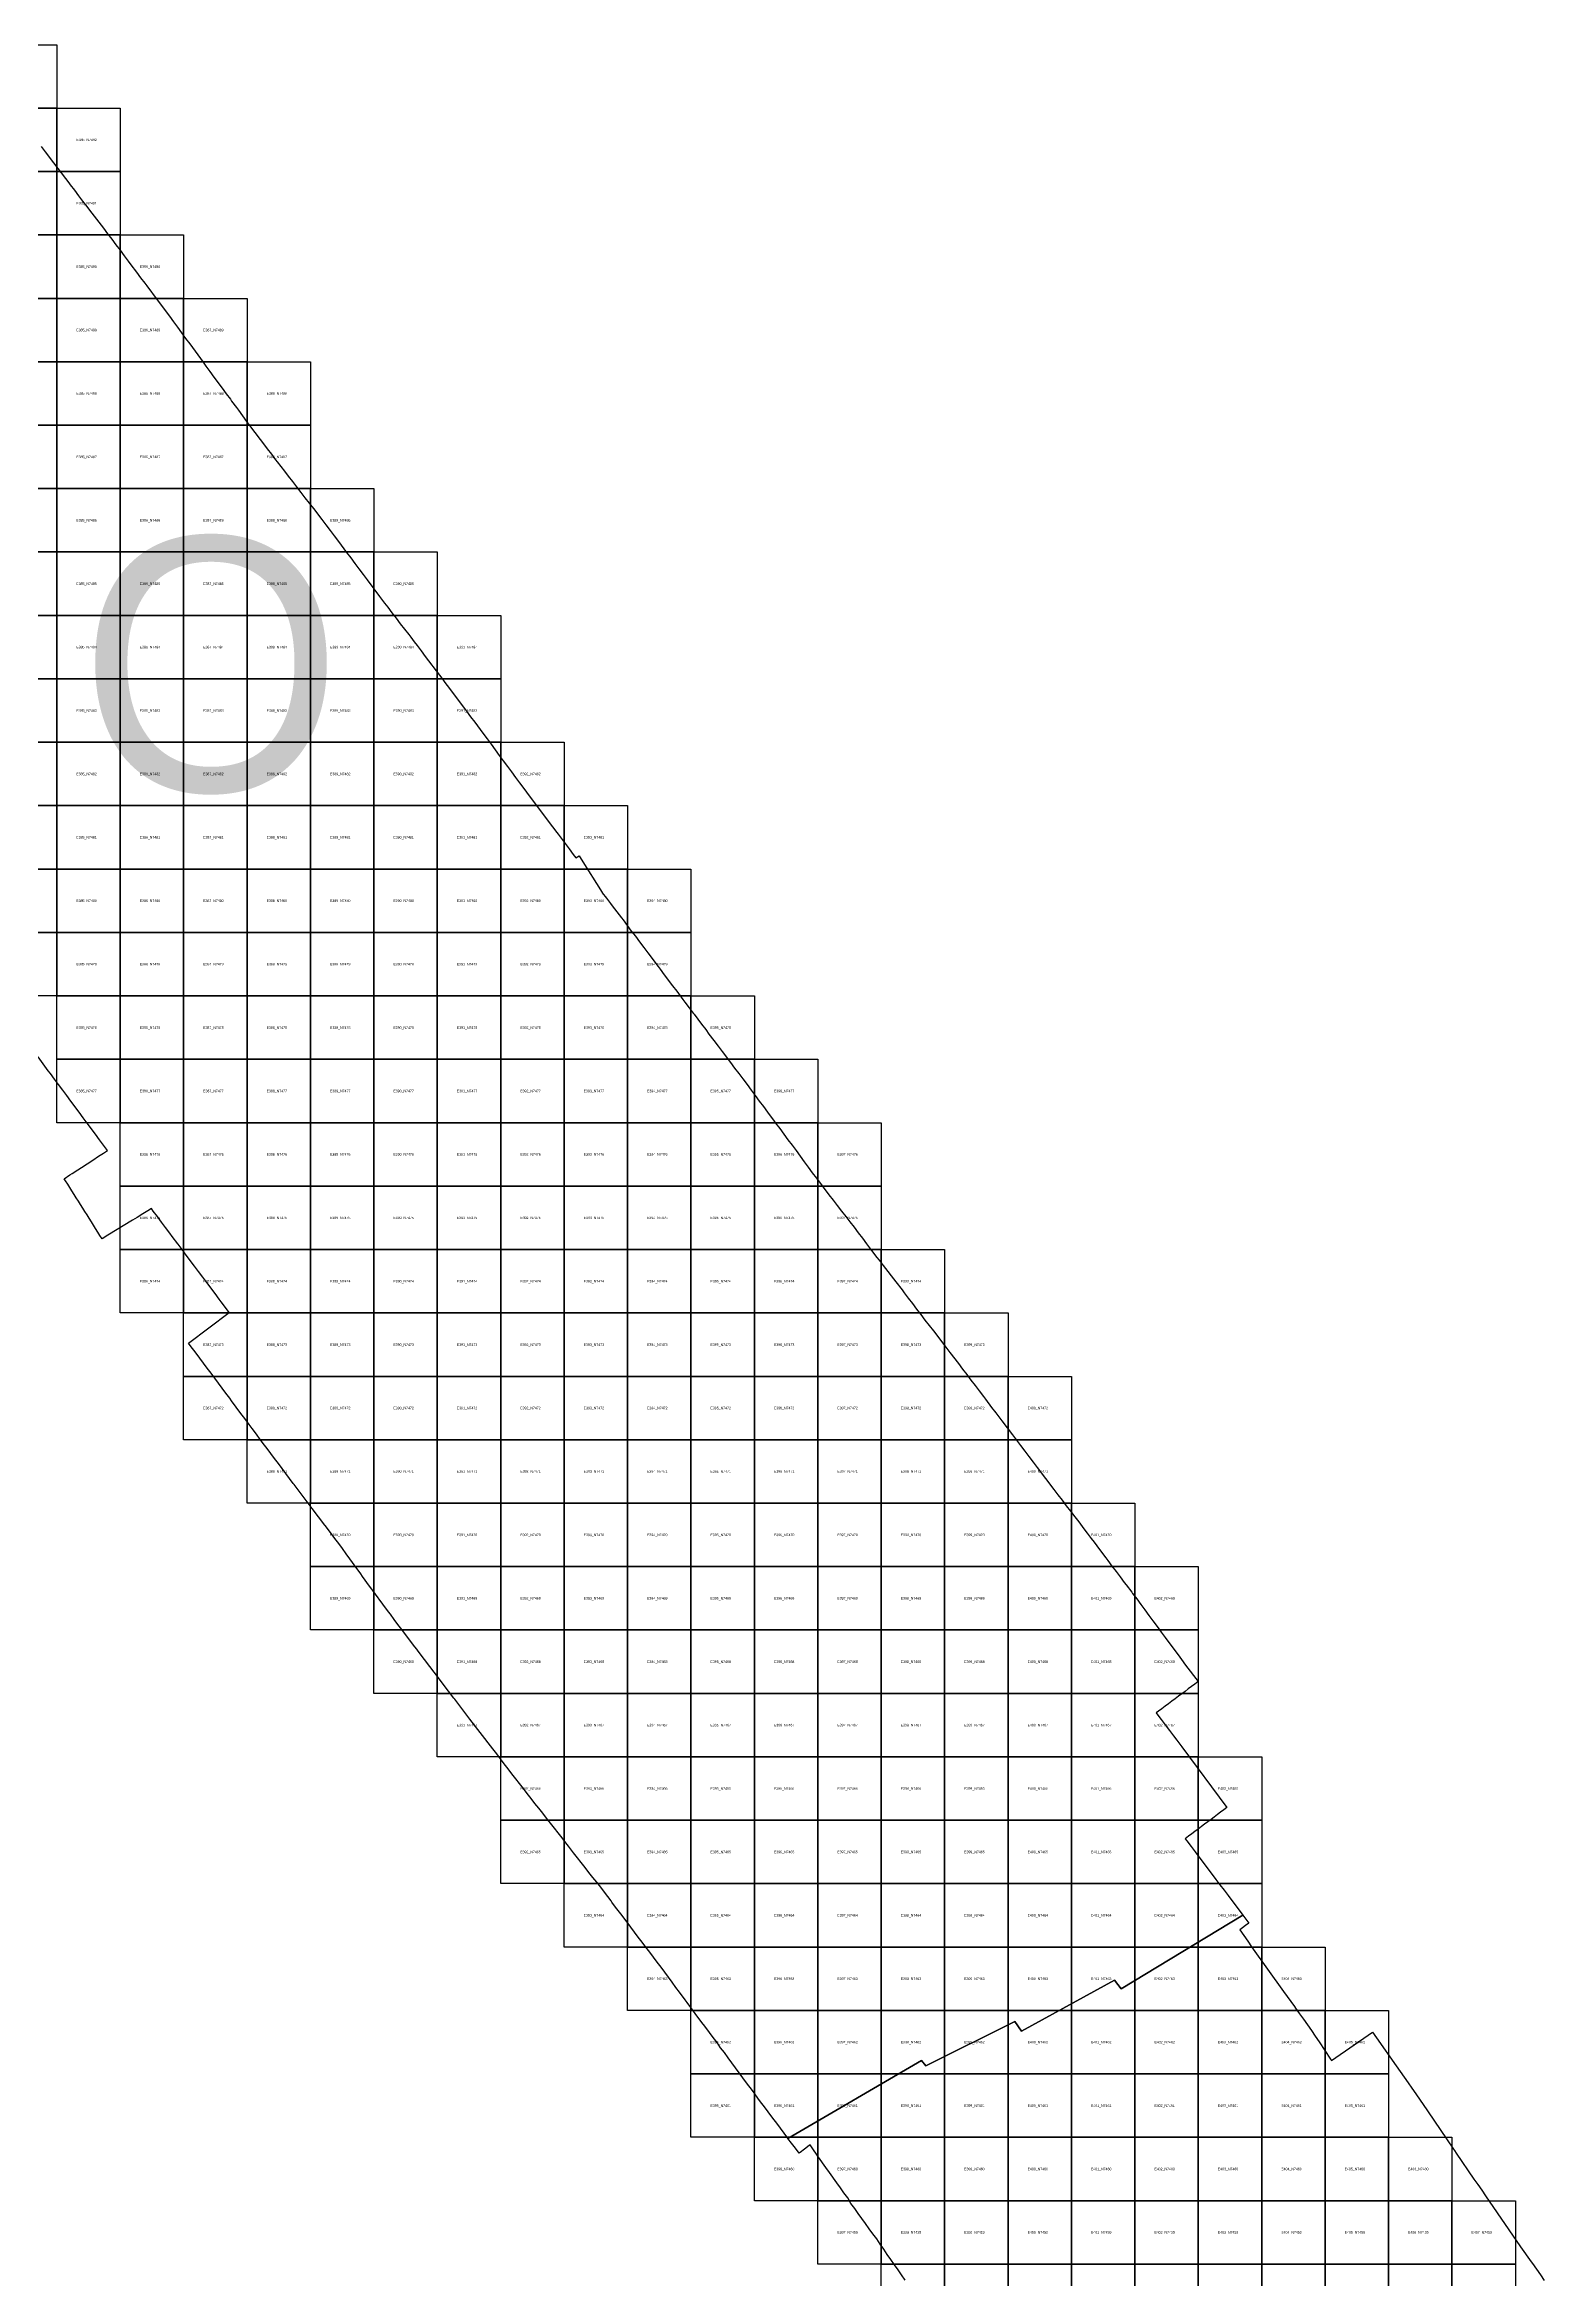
# Model space of a CAD drawing. Extents: x 325000 to 598009, y 7224244 to 7548663.
# Drawn here: x 384809 to 408457, y 7458760 to 7494000 of the extents above; entities that cross this region are included whole.
import ezdxf

# ---------------------------------------------------------------- set-up
doc = ezdxf.new("R2010")
doc.units = 0
for name, color, linetype in [('Limpopo_1', 7, 'Continuous'), ('N', 7, 'Continuous'), ('O', 7, 'Continuous')]:
    doc.layers.add(name, color=color, linetype=linetype)

msp = doc.modelspace()

# ---------------------------------------------------------------- linework, layer by layer
at = {"layer": 'Limpopo_1'}
for points in [[(384000, 7493000), (384000, 7494000), (385000, 7494000), (385000, 7493000)], [(384000, 7492000), (384000, 7493000), (385000, 7493000), (385000, 7492000)], [(385000, 7492000), (385000, 7493000), (386000, 7493000), (386000, 7492000)], [(384000, 7491000), (384000, 7492000), (385000, 7492000), (385000, 7491000)], [(385000, 7491000), (385000, 7492000), (386000, 7492000), (386000, 7491000)], [(384000, 7490000), (384000, 7491000), (385000, 7491000), (385000, 7490000)], [(385000, 7490000), (385000, 7491000), (386000, 7491000), (386000, 7490000)], [(386000, 7490000), (386000, 7491000), (387000, 7491000), (387000, 7490000)], [(384000, 7489000), (384000, 7490000), (385000, 7490000), (385000, 7489000)], [(385000, 7489000), (385000, 7490000), (386000, 7490000), (386000, 7489000)], [(386000, 7489000), (386000, 7490000), (387000, 7490000), (387000, 7489000)], [(387000, 7489000), (387000, 7490000), (388000, 7490000), (388000, 7489000)], [(384000, 7488000), (384000, 7489000), (385000, 7489000), (385000, 7488000)], [(385000, 7488000), (385000, 7489000), (386000, 7489000), (386000, 7488000)], [(386000, 7488000), (386000, 7489000), (387000, 7489000), (387000, 7488000)], [(387000, 7488000), (387000, 7489000), (388000, 7489000), (388000, 7488000)], [(388000, 7488000), (388000, 7489000), (389000, 7489000), (389000, 7488000)], [(384000, 7487000), (384000, 7488000), (385000, 7488000), (385000, 7487000)], [(385000, 7487000), (385000, 7488000), (386000, 7488000), (386000, 7487000)], [(386000, 7487000), (386000, 7488000), (387000, 7488000), (387000, 7487000)], [(387000, 7487000), (387000, 7488000), (388000, 7488000), (388000, 7487000)], [(388000, 7487000), (388000, 7488000), (389000, 7488000), (389000, 7487000)], [(384000, 7486000), (384000, 7487000), (385000, 7487000), (385000, 7486000)], [(385000, 7486000), (385000, 7487000), (386000, 7487000), (386000, 7486000)], [(386000, 7486000), (386000, 7487000), (387000, 7487000), (387000, 7486000)], [(387000, 7486000), (387000, 7487000), (388000, 7487000), (388000, 7486000)], [(388000, 7486000), (388000, 7487000), (389000, 7487000), (389000, 7486000)], [(389000, 7486000), (389000, 7487000), (390000, 7487000), (390000, 7486000)], [(384000, 7485000), (384000, 7486000), (385000, 7486000), (385000, 7485000)], [(385000, 7485000), (385000, 7486000), (386000, 7486000), (386000, 7485000)], [(386000, 7485000), (386000, 7486000), (387000, 7486000), (387000, 7485000)], [(387000, 7485000), (387000, 7486000), (388000, 7486000), (388000, 7485000)], [(388000, 7485000), (388000, 7486000), (389000, 7486000), (389000, 7485000)], [(389000, 7485000), (389000, 7486000), (390000, 7486000), (390000, 7485000)], [(390000, 7485000), (390000, 7486000), (391000, 7486000), (391000, 7485000)], [(384000, 7484000), (384000, 7485000), (385000, 7485000), (385000, 7484000)], [(385000, 7484000), (385000, 7485000), (386000, 7485000), (386000, 7484000)], [(386000, 7484000), (386000, 7485000), (387000, 7485000), (387000, 7484000)], [(387000, 7484000), (387000, 7485000), (388000, 7485000), (388000, 7484000)], [(388000, 7484000), (388000, 7485000), (389000, 7485000), (389000, 7484000)], [(389000, 7484000), (389000, 7485000), (390000, 7485000), (390000, 7484000)], [(390000, 7484000), (390000, 7485000), (391000, 7485000), (391000, 7484000)], [(391000, 7484000), (391000, 7485000), (392000, 7485000), (392000, 7484000)], [(384000, 7483000), (384000, 7484000), (385000, 7484000), (385000, 7483000)], [(385000, 7483000), (385000, 7484000), (386000, 7484000), (386000, 7483000)], [(386000, 7483000), (386000, 7484000), (387000, 7484000), (387000, 7483000)], [(387000, 7483000), (387000, 7484000), (388000, 7484000), (388000, 7483000)], [(388000, 7483000), (388000, 7484000), (389000, 7484000), (389000, 7483000)], [(389000, 7483000), (389000, 7484000), (390000, 7484000), (390000, 7483000)], [(390000, 7483000), (390000, 7484000), (391000, 7484000), (391000, 7483000)], [(391000, 7483000), (391000, 7484000), (392000, 7484000), (392000, 7483000)], [(384000, 7482000), (384000, 7483000), (385000, 7483000), (385000, 7482000)], [(385000, 7482000), (385000, 7483000), (386000, 7483000), (386000, 7482000)], [(386000, 7482000), (386000, 7483000), (387000, 7483000), (387000, 7482000)], [(387000, 7482000), (387000, 7483000), (388000, 7483000), (388000, 7482000)], [(388000, 7482000), (388000, 7483000), (389000, 7483000), (389000, 7482000)], [(389000, 7482000), (389000, 7483000), (390000, 7483000), (390000, 7482000)], [(390000, 7482000), (390000, 7483000), (391000, 7483000), (391000, 7482000)], [(391000, 7482000), (391000, 7483000), (392000, 7483000), (392000, 7482000)], [(392000, 7482000), (392000, 7483000), (393000, 7483000), (393000, 7482000)], [(384000, 7481000), (384000, 7482000), (385000, 7482000), (385000, 7481000)], [(385000, 7481000), (385000, 7482000), (386000, 7482000), (386000, 7481000)], [(386000, 7481000), (386000, 7482000), (387000, 7482000), (387000, 7481000)], [(387000, 7481000), (387000, 7482000), (388000, 7482000), (388000, 7481000)], [(388000, 7481000), (388000, 7482000), (389000, 7482000), (389000, 7481000)], [(389000, 7481000), (389000, 7482000), (390000, 7482000), (390000, 7481000)], [(390000, 7481000), (390000, 7482000), (391000, 7482000), (391000, 7481000)], [(391000, 7481000), (391000, 7482000), (392000, 7482000), (392000, 7481000)], [(392000, 7481000), (392000, 7482000), (393000, 7482000), (393000, 7481000)], [(393000, 7481000), (393000, 7482000), (394000, 7482000), (394000, 7481000)], [(384000, 7480000), (384000, 7481000), (385000, 7481000), (385000, 7480000)], [(385000, 7480000), (385000, 7481000), (386000, 7481000), (386000, 7480000)], [(386000, 7480000), (386000, 7481000), (387000, 7481000), (387000, 7480000)], [(387000, 7480000), (387000, 7481000), (388000, 7481000), (388000, 7480000)], [(388000, 7480000), (388000, 7481000), (389000, 7481000), (389000, 7480000)], [(389000, 7480000), (389000, 7481000), (390000, 7481000), (390000, 7480000)], [(390000, 7480000), (390000, 7481000), (391000, 7481000), (391000, 7480000)], [(391000, 7480000), (391000, 7481000), (392000, 7481000), (392000, 7480000)], [(392000, 7480000), (392000, 7481000), (393000, 7481000), (393000, 7480000)], [(393000, 7480000), (393000, 7481000), (394000, 7481000), (394000, 7480000)], [(394000, 7480000), (394000, 7481000), (395000, 7481000), (395000, 7480000)], [(384000, 7479000), (384000, 7480000), (385000, 7480000), (385000, 7479000)], [(385000, 7479000), (385000, 7480000), (386000, 7480000), (386000, 7479000)], [(386000, 7479000), (386000, 7480000), (387000, 7480000), (387000, 7479000)], [(387000, 7479000), (387000, 7480000), (388000, 7480000), (388000, 7479000)], [(388000, 7479000), (388000, 7480000), (389000, 7480000), (389000, 7479000)], [(389000, 7479000), (389000, 7480000), (390000, 7480000), (390000, 7479000)], [(390000, 7479000), (390000, 7480000), (391000, 7480000), (391000, 7479000)], [(391000, 7479000), (391000, 7480000), (392000, 7480000), (392000, 7479000)], [(392000, 7479000), (392000, 7480000), (393000, 7480000), (393000, 7479000)], [(393000, 7479000), (393000, 7480000), (394000, 7480000), (394000, 7479000)], [(394000, 7479000), (394000, 7480000), (395000, 7480000), (395000, 7479000)], [(385000, 7478000), (385000, 7479000), (386000, 7479000), (386000, 7478000)], [(386000, 7478000), (386000, 7479000), (387000, 7479000), (387000, 7478000)], [(387000, 7478000), (387000, 7479000), (388000, 7479000), (388000, 7478000)], [(388000, 7478000), (388000, 7479000), (389000, 7479000), (389000, 7478000)], [(389000, 7478000), (389000, 7479000), (390000, 7479000), (390000, 7478000)], [(390000, 7478000), (390000, 7479000), (391000, 7479000), (391000, 7478000)], [(391000, 7478000), (391000, 7479000), (392000, 7479000), (392000, 7478000)], [(392000, 7478000), (392000, 7479000), (393000, 7479000), (393000, 7478000)], [(393000, 7478000), (393000, 7479000), (394000, 7479000), (394000, 7478000)], [(394000, 7478000), (394000, 7479000), (395000, 7479000), (395000, 7478000)], [(395000, 7478000), (395000, 7479000), (396000, 7479000), (396000, 7478000)], [(385000, 7477000), (385000, 7478000), (386000, 7478000), (386000, 7477000)], [(386000, 7477000), (386000, 7478000), (387000, 7478000), (387000, 7477000)], [(387000, 7477000), (387000, 7478000), (388000, 7478000), (388000, 7477000)], [(388000, 7477000), (388000, 7478000), (389000, 7478000), (389000, 7477000)], [(389000, 7477000), (389000, 7478000), (390000, 7478000), (390000, 7477000)], [(390000, 7477000), (390000, 7478000), (391000, 7478000), (391000, 7477000)], [(391000, 7477000), (391000, 7478000), (392000, 7478000), (392000, 7477000)], [(392000, 7477000), (392000, 7478000), (393000, 7478000), (393000, 7477000)], [(393000, 7477000), (393000, 7478000), (394000, 7478000), (394000, 7477000)], [(394000, 7477000), (394000, 7478000), (395000, 7478000), (395000, 7477000)], [(395000, 7477000), (395000, 7478000), (396000, 7478000), (396000, 7477000)], [(396000, 7477000), (396000, 7478000), (397000, 7478000), (397000, 7477000)], [(386000, 7476000), (386000, 7477000), (387000, 7477000), (387000, 7476000)], [(387000, 7476000), (387000, 7477000), (388000, 7477000), (388000, 7476000)], [(388000, 7476000), (388000, 7477000), (389000, 7477000), (389000, 7476000)], [(389000, 7476000), (389000, 7477000), (390000, 7477000), (390000, 7476000)], [(390000, 7476000), (390000, 7477000), (391000, 7477000), (391000, 7476000)], [(391000, 7476000), (391000, 7477000), (392000, 7477000), (392000, 7476000)], [(392000, 7476000), (392000, 7477000), (393000, 7477000), (393000, 7476000)], [(393000, 7476000), (393000, 7477000), (394000, 7477000), (394000, 7476000)], [(394000, 7476000), (394000, 7477000), (395000, 7477000), (395000, 7476000)], [(395000, 7476000), (395000, 7477000), (396000, 7477000), (396000, 7476000)], [(396000, 7476000), (396000, 7477000), (397000, 7477000), (397000, 7476000)], [(397000, 7476000), (397000, 7477000), (398000, 7477000), (398000, 7476000)], [(386000, 7475000), (386000, 7476000), (387000, 7476000), (387000, 7475000)], [(387000, 7475000), (387000, 7476000), (388000, 7476000), (388000, 7475000)], [(388000, 7475000), (388000, 7476000), (389000, 7476000), (389000, 7475000)], [(389000, 7475000), (389000, 7476000), (390000, 7476000), (390000, 7475000)], [(390000, 7475000), (390000, 7476000), (391000, 7476000), (391000, 7475000)], [(391000, 7475000), (391000, 7476000), (392000, 7476000), (392000, 7475000)], [(392000, 7475000), (392000, 7476000), (393000, 7476000), (393000, 7475000)], [(393000, 7475000), (393000, 7476000), (394000, 7476000), (394000, 7475000)], [(394000, 7475000), (394000, 7476000), (395000, 7476000), (395000, 7475000)], [(395000, 7475000), (395000, 7476000), (396000, 7476000), (396000, 7475000)], [(396000, 7475000), (396000, 7476000), (397000, 7476000), (397000, 7475000)], [(397000, 7475000), (397000, 7476000), (398000, 7476000), (398000, 7475000)], [(386000, 7474000), (386000, 7475000), (387000, 7475000), (387000, 7474000)], [(387000, 7474000), (387000, 7475000), (388000, 7475000), (388000, 7474000)], [(388000, 7474000), (388000, 7475000), (389000, 7475000), (389000, 7474000)], [(389000, 7474000), (389000, 7475000), (390000, 7475000), (390000, 7474000)], [(390000, 7474000), (390000, 7475000), (391000, 7475000), (391000, 7474000)], [(391000, 7474000), (391000, 7475000), (392000, 7475000), (392000, 7474000)], [(392000, 7474000), (392000, 7475000), (393000, 7475000), (393000, 7474000)], [(393000, 7474000), (393000, 7475000), (394000, 7475000), (394000, 7474000)], [(394000, 7474000), (394000, 7475000), (395000, 7475000), (395000, 7474000)], [(395000, 7474000), (395000, 7475000), (396000, 7475000), (396000, 7474000)], [(396000, 7474000), (396000, 7475000), (397000, 7475000), (397000, 7474000)], [(397000, 7474000), (397000, 7475000), (398000, 7475000), (398000, 7474000)], [(398000, 7474000), (398000, 7475000), (399000, 7475000), (399000, 7474000)], [(387000, 7473000), (387000, 7474000), (388000, 7474000), (388000, 7473000)], [(388000, 7473000), (388000, 7474000), (389000, 7474000), (389000, 7473000)], [(389000, 7473000), (389000, 7474000), (390000, 7474000), (390000, 7473000)], [(390000, 7473000), (390000, 7474000), (391000, 7474000), (391000, 7473000)], [(391000, 7473000), (391000, 7474000), (392000, 7474000), (392000, 7473000)], [(392000, 7473000), (392000, 7474000), (393000, 7474000), (393000, 7473000)], [(393000, 7473000), (393000, 7474000), (394000, 7474000), (394000, 7473000)], [(394000, 7473000), (394000, 7474000), (395000, 7474000), (395000, 7473000)], [(395000, 7473000), (395000, 7474000), (396000, 7474000), (396000, 7473000)], [(396000, 7473000), (396000, 7474000), (397000, 7474000), (397000, 7473000)], [(397000, 7473000), (397000, 7474000), (398000, 7474000), (398000, 7473000)], [(398000, 7473000), (398000, 7474000), (399000, 7474000), (399000, 7473000)], [(399000, 7473000), (399000, 7474000), (400000, 7474000), (400000, 7473000)], [(387000, 7472000), (387000, 7473000), (388000, 7473000), (388000, 7472000)], [(388000, 7472000), (388000, 7473000), (389000, 7473000), (389000, 7472000)], [(389000, 7472000), (389000, 7473000), (390000, 7473000), (390000, 7472000)], [(390000, 7472000), (390000, 7473000), (391000, 7473000), (391000, 7472000)], [(391000, 7472000), (391000, 7473000), (392000, 7473000), (392000, 7472000)], [(392000, 7472000), (392000, 7473000), (393000, 7473000), (393000, 7472000)], [(393000, 7472000), (393000, 7473000), (394000, 7473000), (394000, 7472000)], [(394000, 7472000), (394000, 7473000), (395000, 7473000), (395000, 7472000)], [(395000, 7472000), (395000, 7473000), (396000, 7473000), (396000, 7472000)], [(396000, 7472000), (396000, 7473000), (397000, 7473000), (397000, 7472000)], [(397000, 7472000), (397000, 7473000), (398000, 7473000), (398000, 7472000)], [(398000, 7472000), (398000, 7473000), (399000, 7473000), (399000, 7472000)], [(399000, 7472000), (399000, 7473000), (400000, 7473000), (400000, 7472000)], [(400000, 7472000), (400000, 7473000), (401000, 7473000), (401000, 7472000)], [(388000, 7471000), (388000, 7472000), (389000, 7472000), (389000, 7471000)], [(389000, 7471000), (389000, 7472000), (390000, 7472000), (390000, 7471000)], [(390000, 7471000), (390000, 7472000), (391000, 7472000), (391000, 7471000)], [(391000, 7471000), (391000, 7472000), (392000, 7472000), (392000, 7471000)], [(392000, 7471000), (392000, 7472000), (393000, 7472000), (393000, 7471000)], [(393000, 7471000), (393000, 7472000), (394000, 7472000), (394000, 7471000)], [(394000, 7471000), (394000, 7472000), (395000, 7472000), (395000, 7471000)], [(395000, 7471000), (395000, 7472000), (396000, 7472000), (396000, 7471000)], [(396000, 7471000), (396000, 7472000), (397000, 7472000), (397000, 7471000)], [(397000, 7471000), (397000, 7472000), (398000, 7472000), (398000, 7471000)], [(398000, 7471000), (398000, 7472000), (399000, 7472000), (399000, 7471000)], [(399000, 7471000), (399000, 7472000), (400000, 7472000), (400000, 7471000)], [(400000, 7471000), (400000, 7472000), (401000, 7472000), (401000, 7471000)], [(389000, 7470000), (389000, 7471000), (390000, 7471000), (390000, 7470000)], [(390000, 7470000), (390000, 7471000), (391000, 7471000), (391000, 7470000)], [(391000, 7470000), (391000, 7471000), (392000, 7471000), (392000, 7470000)], [(392000, 7470000), (392000, 7471000), (393000, 7471000), (393000, 7470000)], [(393000, 7470000), (393000, 7471000), (394000, 7471000), (394000, 7470000)], [(394000, 7470000), (394000, 7471000), (395000, 7471000), (395000, 7470000)], [(395000, 7470000), (395000, 7471000), (396000, 7471000), (396000, 7470000)], [(396000, 7470000), (396000, 7471000), (397000, 7471000), (397000, 7470000)], [(397000, 7470000), (397000, 7471000), (398000, 7471000), (398000, 7470000)], [(398000, 7470000), (398000, 7471000), (399000, 7471000), (399000, 7470000)], [(399000, 7470000), (399000, 7471000), (400000, 7471000), (400000, 7470000)], [(400000, 7470000), (400000, 7471000), (401000, 7471000), (401000, 7470000)], [(401000, 7470000), (401000, 7471000), (402000, 7471000), (402000, 7470000)], [(389000, 7469000), (389000, 7470000), (390000, 7470000), (390000, 7469000)], [(390000, 7469000), (390000, 7470000), (391000, 7470000), (391000, 7469000)], [(391000, 7469000), (391000, 7470000), (392000, 7470000), (392000, 7469000)], [(392000, 7469000), (392000, 7470000), (393000, 7470000), (393000, 7469000)], [(393000, 7469000), (393000, 7470000), (394000, 7470000), (394000, 7469000)], [(394000, 7469000), (394000, 7470000), (395000, 7470000), (395000, 7469000)], [(395000, 7469000), (395000, 7470000), (396000, 7470000), (396000, 7469000)], [(396000, 7469000), (396000, 7470000), (397000, 7470000), (397000, 7469000)], [(397000, 7469000), (397000, 7470000), (398000, 7470000), (398000, 7469000)], [(398000, 7469000), (398000, 7470000), (399000, 7470000), (399000, 7469000)], [(399000, 7469000), (399000, 7470000), (400000, 7470000), (400000, 7469000)], [(400000, 7469000), (400000, 7470000), (401000, 7470000), (401000, 7469000)], [(401000, 7469000), (401000, 7470000), (402000, 7470000), (402000, 7469000)], [(402000, 7469000), (402000, 7470000), (403000, 7470000), (403000, 7469000)], [(390000, 7468000), (390000, 7469000), (391000, 7469000), (391000, 7468000)], [(391000, 7468000), (391000, 7469000), (392000, 7469000), (392000, 7468000)], [(392000, 7468000), (392000, 7469000), (393000, 7469000), (393000, 7468000)], [(393000, 7468000), (393000, 7469000), (394000, 7469000), (394000, 7468000)], [(394000, 7468000), (394000, 7469000), (395000, 7469000), (395000, 7468000)], [(395000, 7468000), (395000, 7469000), (396000, 7469000), (396000, 7468000)], [(396000, 7468000), (396000, 7469000), (397000, 7469000), (397000, 7468000)], [(397000, 7468000), (397000, 7469000), (398000, 7469000), (398000, 7468000)], [(398000, 7468000), (398000, 7469000), (399000, 7469000), (399000, 7468000)], [(399000, 7468000), (399000, 7469000), (400000, 7469000), (400000, 7468000)], [(400000, 7468000), (400000, 7469000), (401000, 7469000), (401000, 7468000)], [(401000, 7468000), (401000, 7469000), (402000, 7469000), (402000, 7468000)], [(402000, 7468000), (402000, 7469000), (403000, 7469000), (403000, 7468000)], [(391000, 7467000), (391000, 7468000), (392000, 7468000), (392000, 7467000)], [(392000, 7467000), (392000, 7468000), (393000, 7468000), (393000, 7467000)], [(393000, 7467000), (393000, 7468000), (394000, 7468000), (394000, 7467000)], [(394000, 7467000), (394000, 7468000), (395000, 7468000), (395000, 7467000)], [(395000, 7467000), (395000, 7468000), (396000, 7468000), (396000, 7467000)], [(396000, 7467000), (396000, 7468000), (397000, 7468000), (397000, 7467000)], [(397000, 7467000), (397000, 7468000), (398000, 7468000), (398000, 7467000)], [(398000, 7467000), (398000, 7468000), (399000, 7468000), (399000, 7467000)], [(399000, 7467000), (399000, 7468000), (400000, 7468000), (400000, 7467000)], [(400000, 7467000), (400000, 7468000), (401000, 7468000), (401000, 7467000)], [(401000, 7467000), (401000, 7468000), (402000, 7468000), (402000, 7467000)], [(402000, 7467000), (402000, 7468000), (403000, 7468000), (403000, 7467000)], [(392000, 7466000), (392000, 7467000), (393000, 7467000), (393000, 7466000)], [(393000, 7466000), (393000, 7467000), (394000, 7467000), (394000, 7466000)], [(394000, 7466000), (394000, 7467000), (395000, 7467000), (395000, 7466000)], [(395000, 7466000), (395000, 7467000), (396000, 7467000), (396000, 7466000)], [(396000, 7466000), (396000, 7467000), (397000, 7467000), (397000, 7466000)], [(397000, 7466000), (397000, 7467000), (398000, 7467000), (398000, 7466000)], [(398000, 7466000), (398000, 7467000), (399000, 7467000), (399000, 7466000)], [(399000, 7466000), (399000, 7467000), (400000, 7467000), (400000, 7466000)], [(400000, 7466000), (400000, 7467000), (401000, 7467000), (401000, 7466000)], [(401000, 7466000), (401000, 7467000), (402000, 7467000), (402000, 7466000)], [(402000, 7466000), (402000, 7467000), (403000, 7467000), (403000, 7466000)], [(403000, 7466000), (403000, 7467000), (404000, 7467000), (404000, 7466000)], [(392000, 7465000), (392000, 7466000), (393000, 7466000), (393000, 7465000)], [(393000, 7465000), (393000, 7466000), (394000, 7466000), (394000, 7465000)], [(394000, 7465000), (394000, 7466000), (395000, 7466000), (395000, 7465000)], [(395000, 7465000), (395000, 7466000), (396000, 7466000), (396000, 7465000)], [(396000, 7465000), (396000, 7466000), (397000, 7466000), (397000, 7465000)], [(397000, 7465000), (397000, 7466000), (398000, 7466000), (398000, 7465000)], [(398000, 7465000), (398000, 7466000), (399000, 7466000), (399000, 7465000)], [(399000, 7465000), (399000, 7466000), (400000, 7466000), (400000, 7465000)], [(400000, 7465000), (400000, 7466000), (401000, 7466000), (401000, 7465000)], [(401000, 7465000), (401000, 7466000), (402000, 7466000), (402000, 7465000)], [(402000, 7465000), (402000, 7466000), (403000, 7466000), (403000, 7465000)], [(403000, 7465000), (403000, 7466000), (404000, 7466000), (404000, 7465000)], [(393000, 7464000), (393000, 7465000), (394000, 7465000), (394000, 7464000)], [(394000, 7464000), (394000, 7465000), (395000, 7465000), (395000, 7464000)], [(395000, 7464000), (395000, 7465000), (396000, 7465000), (396000, 7464000)], [(396000, 7464000), (396000, 7465000), (397000, 7465000), (397000, 7464000)], [(397000, 7464000), (397000, 7465000), (398000, 7465000), (398000, 7464000)], [(398000, 7464000), (398000, 7465000), (399000, 7465000), (399000, 7464000)], [(399000, 7464000), (399000, 7465000), (400000, 7465000), (400000, 7464000)], [(400000, 7464000), (400000, 7465000), (401000, 7465000), (401000, 7464000)], [(401000, 7464000), (401000, 7465000), (402000, 7465000), (402000, 7464000)], [(402000, 7464000), (402000, 7465000), (403000, 7465000), (403000, 7464000)], [(403000, 7464000), (403000, 7465000), (404000, 7465000), (404000, 7464000)], [(394000, 7463000), (394000, 7464000), (395000, 7464000), (395000, 7463000)], [(395000, 7463000), (395000, 7464000), (396000, 7464000), (396000, 7463000)], [(396000, 7463000), (396000, 7464000), (397000, 7464000), (397000, 7463000)], [(397000, 7463000), (397000, 7464000), (398000, 7464000), (398000, 7463000)], [(398000, 7463000), (398000, 7464000), (399000, 7464000), (399000, 7463000)], [(399000, 7463000), (399000, 7464000), (400000, 7464000), (400000, 7463000)], [(400000, 7463000), (400000, 7464000), (401000, 7464000), (401000, 7463000)], [(401000, 7463000), (401000, 7464000), (402000, 7464000), (402000, 7463000)], [(402000, 7463000), (402000, 7464000), (403000, 7464000), (403000, 7463000)], [(403000, 7463000), (403000, 7464000), (404000, 7464000), (404000, 7463000)], [(404000, 7463000), (404000, 7464000), (405000, 7464000), (405000, 7463000)], [(395000, 7462000), (395000, 7463000), (396000, 7463000), (396000, 7462000)], [(396000, 7462000), (396000, 7463000), (397000, 7463000), (397000, 7462000)], [(397000, 7462000), (397000, 7463000), (398000, 7463000), (398000, 7462000)], [(398000, 7462000), (398000, 7463000), (399000, 7463000), (399000, 7462000)], [(399000, 7462000), (399000, 7463000), (400000, 7463000), (400000, 7462000)], [(400000, 7462000), (400000, 7463000), (401000, 7463000), (401000, 7462000)], [(401000, 7462000), (401000, 7463000), (402000, 7463000), (402000, 7462000)], [(402000, 7462000), (402000, 7463000), (403000, 7463000), (403000, 7462000)], [(403000, 7462000), (403000, 7463000), (404000, 7463000), (404000, 7462000)], [(404000, 7462000), (404000, 7463000), (405000, 7463000), (405000, 7462000)], [(405000, 7462000), (405000, 7463000), (406000, 7463000), (406000, 7462000)], [(395000, 7461000), (395000, 7462000), (396000, 7462000), (396000, 7461000)], [(396000, 7461000), (396000, 7462000), (397000, 7462000), (397000, 7461000)], [(397000, 7461000), (397000, 7462000), (398000, 7462000), (398000, 7461000)], [(398000, 7461000), (398000, 7462000), (399000, 7462000), (399000, 7461000)], [(399000, 7461000), (399000, 7462000), (400000, 7462000), (400000, 7461000)], [(400000, 7461000), (400000, 7462000), (401000, 7462000), (401000, 7461000)], [(401000, 7461000), (401000, 7462000), (402000, 7462000), (402000, 7461000)], [(402000, 7461000), (402000, 7462000), (403000, 7462000), (403000, 7461000)], [(403000, 7461000), (403000, 7462000), (404000, 7462000), (404000, 7461000)], [(404000, 7461000), (404000, 7462000), (405000, 7462000), (405000, 7461000)], [(405000, 7461000), (405000, 7462000), (406000, 7462000), (406000, 7461000)], [(396000, 7460000), (396000, 7461000), (397000, 7461000), (397000, 7460000)], [(397000, 7460000), (397000, 7461000), (398000, 7461000), (398000, 7460000)], [(398000, 7460000), (398000, 7461000), (399000, 7461000), (399000, 7460000)], [(399000, 7460000), (399000, 7461000), (400000, 7461000), (400000, 7460000)], [(400000, 7460000), (400000, 7461000), (401000, 7461000), (401000, 7460000)], [(401000, 7460000), (401000, 7461000), (402000, 7461000), (402000, 7460000)], [(402000, 7460000), (402000, 7461000), (403000, 7461000), (403000, 7460000)], [(403000, 7460000), (403000, 7461000), (404000, 7461000), (404000, 7460000)], [(404000, 7460000), (404000, 7461000), (405000, 7461000), (405000, 7460000)], [(405000, 7460000), (405000, 7461000), (406000, 7461000), (406000, 7460000)], [(406000, 7460000), (406000, 7461000), (407000, 7461000), (407000, 7460000)], [(397000, 7459000), (397000, 7460000), (398000, 7460000), (398000, 7459000)], [(398000, 7459000), (398000, 7460000), (399000, 7460000), (399000, 7459000)], [(399000, 7459000), (399000, 7460000), (400000, 7460000), (400000, 7459000)], [(400000, 7459000), (400000, 7460000), (401000, 7460000), (401000, 7459000)], [(401000, 7459000), (401000, 7460000), (402000, 7460000), (402000, 7459000)], [(402000, 7459000), (402000, 7460000), (403000, 7460000), (403000, 7459000)], [(403000, 7459000), (403000, 7460000), (404000, 7460000), (404000, 7459000)], [(404000, 7459000), (404000, 7460000), (405000, 7460000), (405000, 7459000)], [(405000, 7459000), (405000, 7460000), (406000, 7460000), (406000, 7459000)], [(406000, 7459000), (406000, 7460000), (407000, 7460000), (407000, 7459000)], [(407000, 7459000), (407000, 7460000), (408000, 7460000), (408000, 7459000)], [(398000, 7458000), (398000, 7459000), (399000, 7459000), (399000, 7458000)], [(399000, 7458000), (399000, 7459000), (400000, 7459000), (400000, 7458000)], [(400000, 7458000), (400000, 7459000), (401000, 7459000), (401000, 7458000)], [(401000, 7458000), (401000, 7459000), (402000, 7459000), (402000, 7458000)], [(402000, 7458000), (402000, 7459000), (403000, 7459000), (403000, 7458000)], [(403000, 7458000), (403000, 7459000), (404000, 7459000), (404000, 7458000)], [(404000, 7458000), (404000, 7459000), (405000, 7459000), (405000, 7458000)], [(405000, 7458000), (405000, 7459000), (406000, 7459000), (406000, 7458000)], [(406000, 7458000), (406000, 7459000), (407000, 7459000), (407000, 7458000)], [(407000, 7458000), (407000, 7459000), (408000, 7459000), (408000, 7458000)]]:
    msp.add_lwpolyline(points, close=True, dxfattribs=at)
at = {"layer": 'N'}
msp.add_lwpolyline([(398377, 7458748), (398321, 7458829), (398266, 7458911), (398208, 7458991), (398153, 7459073), (398096, 7459154), (398041, 7459236), (397983, 7459316), (397929, 7459398), (397870, 7459478), (397813, 7459558), (397754, 7459638), (397696, 7459718), (397637, 7459797), (397582, 7459879), (397522, 7459957), (397473, 7460044), (397413, 7460123), (397356, 7460203), (397298, 7460283), (397185, 7460445), (397126, 7460525), (397014, 7460687), (396900, 7460848), (396878, 7460879), (396866, 7460870), (396793, 7460815), (396722, 7460762), (396706, 7460749), (396647, 7460828), (396588, 7460907), (396528, 7460983), (398638, 7462211), (398703, 7462125), (400106, 7462828), (400215, 7462671), (401679, 7463477), (401782, 7463340), (403702, 7464505), (403797, 7464378), (403746, 7464340), (403696, 7464302), (403656, 7464272), (403657, 7464272), (403718, 7464183), (403780, 7464094), (403841, 7464005), (404346, 7463301), (404518, 7463061), (404535, 7463037), (404598, 7462949), (404661, 7462861), (404723, 7462772), (404783, 7462682), (404843, 7462592), (404905, 7462503), (405084, 7462232), (405101, 7462209), (405748, 7462657), (405810, 7462568), (406122, 7462127), (406184, 7462038), (406246, 7461950), (406308, 7461861), (406369, 7461772), (406431, 7461683), (406615, 7461415), (407027, 7460810), (407041, 7460789), (407069, 7460747), (407345, 7460342), (407407, 7460253), (407469, 7460164), (407529, 7460076), (407899, 7459541), (408082, 7459274), (408249, 7459037), (408269, 7459008), (408331, 7458920), (408394, 7458831), (408457, 7458743)], dxfattribs=at)
at = {"layer": 'O'}
msp.add_lwpolyline([(384752, 7492395), (384817, 7492309), (384949, 7492137), (385014, 7492050), (385189, 7491820), (385211, 7491792), (385277, 7491706), (385342, 7491619), (385407, 7491533), (385473, 7491447), (385517, 7491390), (385737, 7491104), (385802, 7491017), (385867, 7490931), (385932, 7490844), (385999, 7490759), (386064, 7490672), (386128, 7490585), (386170, 7490527), (386257, 7490411), (386322, 7490325), (386387, 7490238), (386419, 7490195), (386583, 7489979), (386776, 7489717), (386841, 7489631), (386904, 7489543), (386968, 7489456), (387032, 7489368), (387097, 7489282), (387306, 7488995), (387352, 7488932), (387415, 7488844), (387479, 7488756), (387608, 7488583), (387672, 7488495), (387737, 7488408), (387757, 7488380), (387833, 7488277), (387865, 7488234), (387929, 7488146), (387993, 7488059), (388057, 7487972), (388275, 7487684), (388319, 7487627), (388385, 7487541), (388451, 7487455), (388477, 7487421), (388590, 7487273), (388649, 7487198), (388715, 7487112), (388781, 7487026), (388847, 7486940), (388914, 7486855), (388981, 7486770), (389046, 7486684), (389180, 7486513), (389245, 7486427), (389310, 7486341), (389374, 7486253), (389441, 7486168), (389568, 7485993), (389637, 7485909), (389700, 7485821), (389764, 7485734), (389829, 7485647), (389895, 7485561), (390087, 7485299), (390170, 7485192), (390219, 7485128), (390285, 7485042), (390351, 7484956), (390416, 7484869), (390483, 7484784), (390549, 7484698), (390581, 7484655), (390637, 7484583), (390681, 7484527), (390747, 7484441), (390810, 7484353), (391034, 7484056), (391072, 7484008), (391137, 7483921), (391175, 7483870), (391332, 7483662), (391429, 7483531), (391461, 7483488), (391525, 7483401), (391591, 7483315), (391720, 7483141), (391786, 7483055), (391849, 7482967), (391913, 7482879), (391977, 7482792), (392041, 7482705), (392107, 7482619), (392171, 7482532), (392235, 7482444), (392299, 7482357), (392365, 7482271), (392408, 7482213), (392625, 7481925), (392818, 7481664), (392883, 7481577), (392905, 7481548), (393078, 7481317), (393144, 7481232), (393186, 7481176), (393237, 7481207), (393269, 7481156), (393599, 7480631), (393602, 7480627), (393668, 7480542), (393733, 7480455), (393759, 7480421), (393905, 7480230), (393930, 7480197), (393995, 7480111), (394059, 7480023), (394127, 7479939), (394191, 7479851), (394256, 7479765), (394322, 7479679), (394484, 7479462), (394517, 7479419), (394580, 7479332), (394710, 7479158), (394776, 7479072), (394873, 7478942), (394906, 7478899), (394970, 7478812), (395037, 7478726), (395050, 7478709), (395168, 7478555), (395234, 7478468), (395284, 7478398), (395362, 7478294), (395430, 7478209), (395495, 7478123), (395624, 7477949), (395689, 7477862), (395754, 7477776), (395819, 7477690), (395884, 7477602), (395948, 7477515), (396012, 7477428), (396078, 7477342), (396142, 7477255), (396207, 7477168), (396314, 7477023), (396336, 7476994), (396400, 7476907), (396464, 7476819), (396528, 7476732), (396594, 7476646), (396658, 7476559), (396721, 7476471), (396784, 7476383), (396850, 7476297), (396913, 7476209), (396978, 7476123), (397176, 7475864), (397242, 7475779), (397308, 7475694), (397373, 7475607), (397440, 7475521), (397506, 7475436), (397572, 7475350), (397638, 7475264), (397703, 7475178), (397769, 7475092), (397833, 7475005), (397933, 7474876), (397966, 7474834), (398031, 7474750), (398231, 7474491), (398330, 7474362), (398362, 7474319), (398427, 7474232), (398494, 7474147), (398558, 7474060), (398626, 7473976), (398690, 7473888), (398757, 7473803), (398823, 7473717), (398987, 7473501), (399020, 7473459), (399085, 7473374), (399218, 7473200), (399283, 7473115), (399348, 7473029), (399414, 7472942), (399480, 7472857), (399546, 7472771), (399611, 7472684), (399643, 7472641), (399741, 7472511), (399807, 7472425), (399872, 7472339), (399904, 7472296), (400068, 7472080), (400133, 7471993), (400199, 7471907), (400263, 7471821), (400264, 7471820), (400329, 7471734), (400394, 7471647), (400458, 7471560), (400722, 7471217), (400787, 7471130), (400853, 7471045), (400919, 7470959), (400985, 7470873), (401051, 7470787), (401093, 7470730), (401130, 7470683), (401182, 7470615), (401248, 7470529), (401313, 7470442), (401356, 7470385), (401444, 7470270), (401541, 7470139), (401573, 7470096), (401638, 7470009), (401704, 7469923), (401769, 7469837), (401834, 7469750), (401861, 7469714), (401951, 7469594), (401964, 7469577), (402029, 7469491), (402094, 7469404), (402157, 7469316), (402222, 7469230), (402286, 7469142), (402350, 7469054), (402413, 7468967), (402479, 7468881), (402709, 7468570), (402737, 7468533), (402801, 7468446), (402996, 7468186), (402945, 7468148), (402894, 7468109), (402842, 7468071), (402791, 7468032), (402739, 7467993), (402687, 7467954), (402635, 7467915), (402583, 7467876), (402531, 7467837), (402479, 7467798), (402427, 7467759), (402375, 7467719), (402337, 7467691), (402349, 7467676), (402414, 7467589), (402480, 7467503), (402544, 7467416), (402609, 7467330), (402661, 7467260), (402739, 7467156), (403451, 7466200), (403401, 7466163), (403351, 7466125), (403301, 7466088), (403251, 7466050), (403201, 7466012), (403150, 7465975), (403100, 7465937), (403049, 7465899), (402999, 7465861), (402948, 7465823), (402897, 7465784), (402846, 7465746), (402795, 7465708), (402821, 7465674), (402886, 7465588), (402951, 7465501), (403278, 7465067), (403342, 7464983), (403407, 7464897), (403470, 7464812), (403702, 7464505), (401782, 7463340), (401679, 7463477), (400215, 7462671), (400106, 7462828), (398703, 7462125), (398638, 7462211), (396528, 7460983), (396527, 7460985), (396469, 7461065), (396410, 7461144), (396352, 7461224), (396291, 7461302), (396144, 7461500), (396114, 7461540), (396056, 7461619), (395998, 7461699), (395938, 7461778), (395908, 7461817), (395819, 7461936), (395762, 7462016), (395705, 7462097), (395644, 7462175), (395586, 7462255), (395529, 7462335), (395468, 7462413), (395413, 7462495), (395352, 7462573), (395294, 7462652), (395219, 7462751), (395174, 7462810), (395115, 7462889), (395095, 7462915), (394996, 7463046), (394938, 7463126), (394909, 7463166), (394821, 7463286), (394761, 7463364), (394704, 7463444), (394646, 7463524), (394586, 7463603), (394528, 7463683), (394469, 7463762), (394409, 7463841), (394350, 7463920), (394291, 7463999), (394230, 7464077), (394170, 7464155), (394110, 7464233), (394050, 7464312), (393913, 7464496), (393873, 7464549), (393813, 7464628), (393755, 7464708), (393740, 7464728), (393637, 7464866), (393577, 7464945), (393515, 7465022), (393454, 7465099), (393392, 7465176), (393331, 7465254), (393270, 7465331), (393209, 7465409), (393149, 7465488), (393069, 7465592), (393028, 7465644), (392967, 7465722), (392907, 7465800), (392846, 7465877), (392784, 7465955), (392724, 7466033), (392663, 7466111), (392601, 7466188), (392540, 7466265), (392479, 7466343), (392418, 7466421), (392358, 7466499), (392298, 7466578), (392237, 7466655), (392177, 7466734), (392117, 7466812), (392056, 7466890), (391996, 7466969), (391937, 7467047), (391877, 7467126), (391514, 7467594), (391306, 7467868), (391275, 7467908), (391262, 7467925), (391095, 7468144), (391037, 7468224), (390796, 7468537), (390697, 7468668), (390677, 7468695), (390647, 7468735), (390498, 7468931), (390439, 7469010), (390379, 7469089), (390320, 7469167), (390261, 7469247), (390231, 7469287), (390143, 7469405), (390084, 7469484), (390068, 7469508), (389982, 7469625), (389968, 7469644), (389932, 7469693), (389821, 7469846), (389793, 7469883), (389735, 7469963), (389731, 7469969), (389619, 7470123), (389562, 7470203), (389504, 7470284), (389447, 7470364), (389386, 7470442), (389328, 7470522), (389253, 7470620), (389208, 7470679), (389148, 7470757), (389128, 7470784), (389028, 7470914), (388742, 7471292), (388730, 7471308), (388671, 7471387), (388612, 7471466), (388553, 7471545), (388494, 7471625), (388434, 7471703), (388375, 7471782), (388316, 7471861), (388256, 7471940), (388198, 7472019), (388158, 7472073), (388131, 7472110), (388080, 7472178), (388036, 7472238), (387963, 7472337), (387903, 7472416), (387757, 7472614), (387727, 7472654), (387668, 7472734), (387610, 7472813), (387550, 7472892), (387491, 7472971), (387432, 7473050), (387373, 7473129), (387314, 7473208), (387255, 7473288), (387166, 7473406), (387136, 7473445), (387077, 7473525), (387720, 7474009), (387692, 7474045), (387594, 7474175), (387561, 7474218), (387496, 7474304), (387367, 7474478), (387301, 7474564), (387236, 7474651), (387172, 7474738), (387137, 7474785), (387095, 7474841), (387041, 7474911), (386976, 7474998), (386912, 7475085), (386908, 7475090), (386822, 7475205), (386781, 7475258), (386716, 7475345), (386651, 7475432), (386586, 7475519), (386521, 7475605), (386492, 7475645), (386437, 7475611), (386357, 7475563), (386266, 7475506), (386194, 7475463), (385806, 7475226), (385715, 7475169), (385681, 7475222), (385647, 7475276), (385613, 7475330), (385579, 7475384), (385545, 7475438), (385511, 7475492), (385477, 7475546), (385443, 7475600), (385409, 7475654), (385375, 7475708), (385341, 7475762), (385307, 7475816), (385274, 7475869), (385240, 7475923), (385207, 7475976), (385172, 7476030), (385138, 7476084), (385118, 7476117), (385208, 7476176), (385241, 7476197), (385332, 7476256), (385388, 7476294), (385479, 7476352), (385569, 7476411), (385659, 7476470), (385736, 7476520), (385785, 7476552), (385801, 7476562), (385739, 7476644), (385675, 7476731), (385610, 7476818), (385610, 7476819), (385480, 7476992), (385416, 7477079), (385352, 7477167), (385222, 7477340), (385158, 7477428), (385093, 7477515), (385029, 7477602), (384964, 7477689), (384899, 7477776), (384866, 7477820), (384705, 7478036)], dxfattribs=at)

# ---------------------------------------------------------------- texts
msp.add_text('O', height=4000).set_placement((385353, 7482229))
at = {"layer": 'Limpopo_1'}
for s, p in [('E385_N7492', (385308, 7492480)), ('E385_N7491', (385308, 7491480)), ('E385_N7490', (385308, 7490480)), ('E386_N7490', (386308, 7490480)), ('E385_N7489', (385308, 7489480)), ('E386_N7489', (386308, 7489480)), ('E387_N7489', (387308, 7489480)), ('E385_N7488', (385308, 7488480)), ('E386_N7488', (386308, 7488480)), ('E387_N7488', (387308, 7488480)), ('E388_N7488', (388308, 7488480)), ('E385_N7487', (385308, 7487480)), ('E386_N7487', (386308, 7487480)), ('E387_N7487', (387308, 7487480)), ('E388_N7487', (388308, 7487480)), ('E385_N7486', (385308, 7486480)), ('E386_N7486', (386308, 7486480)), ('E387_N7486', (387308, 7486480)), ('E388_N7486', (388308, 7486480)), ('E389_N7486', (389308, 7486480)), ('E385_N7485', (385308, 7485480)), ('E386_N7485', (386308, 7485480)), ('E387_N7485', (387308, 7485480)), ('E388_N7485', (388308, 7485480)), ('E389_N7485', (389308, 7485480)), ('E390_N7485', (390308, 7485480)), ('E385_N7484', (385308, 7484480)), ('E386_N7484', (386308, 7484480)), ('E387_N7484', (387308, 7484480)), ('E388_N7484', (388308, 7484480)), ('E389_N7484', (389308, 7484480)), ('E390_N7484', (390308, 7484480)), ('E391_N7484', (391308, 7484480)), ('E385_N7483', (385308, 7483480)), ('E386_N7483', (386308, 7483480)), ('E387_N7483', (387308, 7483480)), ('E388_N7483', (388308, 7483480)), ('E389_N7483', (389308, 7483480)), ('E390_N7483', (390308, 7483480)), ('E391_N7483', (391308, 7483480)), ('E385_N7482', (385308, 7482480)), ('E386_N7482', (386308, 7482480)), ('E387_N7482', (387308, 7482480)), ('E388_N7482', (388308, 7482480)), ('E389_N7482', (389308, 7482480)), ('E390_N7482', (390308, 7482480)), ('E391_N7482', (391308, 7482480)), ('E392_N7482', (392308, 7482480)), ('E385_N7481', (385308, 7481480)), ('E386_N7481', (386308, 7481480)), ('E387_N7481', (387308, 7481480)), ('E388_N7481', (388308, 7481480)), ('E389_N7481', (389308, 7481480)), ('E390_N7481', (390308, 7481480)), ('E391_N7481', (391308, 7481480)), ('E392_N7481', (392308, 7481480)), ('E393_N7481', (393308, 7481480)), ('E385_N7480', (385308, 7480480)), ('E386_N7480', (386308, 7480480)), ('E387_N7480', (387308, 7480480)), ('E388_N7480', (388308, 7480480)), ('E389_N7480', (389308, 7480480)), ('E390_N7480', (390308, 7480480)), ('E391_N7480', (391308, 7480480)), ('E392_N7480', (392308, 7480480)), ('E393_N7480', (393308, 7480480)), ('E394_N7480', (394308, 7480480)), ('E385_N7479', (385308, 7479480)), ('E386_N7479', (386308, 7479480)), ('E387_N7479', (387308, 7479480)), ('E388_N7479', (388308, 7479480)), ('E389_N7479', (389308, 7479480)), ('E390_N7479', (390308, 7479480)), ('E391_N7479', (391308, 7479480)), ('E392_N7479', (392308, 7479480)), ('E393_N7479', (393308, 7479480)), ('E394_N7479', (394308, 7479480)), ('E385_N7478', (385308, 7478480)), ('E386_N7478', (386308, 7478480)), ('E387_N7478', (387308, 7478480)), ('E388_N7478', (388308, 7478480)), ('E389_N7478', (389308, 7478480)), ('E390_N7478', (390308, 7478480)), ('E391_N7478', (391308, 7478480)), ('E392_N7478', (392308, 7478480)), ('E393_N7478', (393308, 7478480)), ('E394_N7478', (394308, 7478480)), ('E395_N7478', (395308, 7478480)), ('E385_N7477', (385308, 7477480)), ('E386_N7477', (386308, 7477480)), ('E387_N7477', (387308, 7477480)), ('E388_N7477', (388308, 7477480)), ('E389_N7477', (389308, 7477480)), ('E390_N7477', (390308, 7477480)), ('E391_N7477', (391308, 7477480)), ('E392_N7477', (392308, 7477480)), ('E393_N7477', (393308, 7477480)), ('E394_N7477', (394308, 7477480)), ('E395_N7477', (395308, 7477480)), ('E396_N7477', (396308, 7477480)), ('E386_N7476', (386308, 7476480)), ('E387_N7476', (387308, 7476480)), ('E388_N7476', (388308, 7476480)), ('E389_N7476', (389308, 7476480)), ('E390_N7476', (390308, 7476480)), ('E391_N7476', (391308, 7476480)), ('E392_N7476', (392308, 7476480)), ('E393_N7476', (393308, 7476480)), ('E394_N7476', (394308, 7476480)), ('E395_N7476', (395308, 7476480)), ('E396_N7476', (396308, 7476480)), ('E397_N7476', (397308, 7476480)), ('E386_N7475', (386308, 7475480)), ('E387_N7475', (387308, 7475480)), ('E388_N7475', (388308, 7475480)), ('E389_N7475', (389308, 7475480)), ('E390_N7475', (390308, 7475480)), ('E391_N7475', (391308, 7475480)), ('E392_N7475', (392308, 7475480)), ('E393_N7475', (393308, 7475480)), ('E394_N7475', (394308, 7475480)), ('E395_N7475', (395308, 7475480)), ('E396_N7475', (396308, 7475480)), ('E397_N7475', (397308, 7475480)), ('E386_N7474', (386308, 7474480)), ('E387_N7474', (387308, 7474480)), ('E388_N7474', (388308, 7474480)), ('E389_N7474', (389308, 7474480)), ('E390_N7474', (390308, 7474480)), ('E391_N7474', (391308, 7474480)), ('E392_N7474', (392308, 7474480)), ('E393_N7474', (393308, 7474480)), ('E394_N7474', (394308, 7474480)), ('E395_N7474', (395308, 7474480)), ('E396_N7474', (396308, 7474480)), ('E397_N7474', (397308, 7474480)), ('E398_N7474', (398308, 7474480)), ('E387_N7473', (387308, 7473480)), ('E388_N7473', (388308, 7473480)), ('E389_N7473', (389308, 7473480)), ('E390_N7473', (390308, 7473480)), ('E391_N7473', (391308, 7473480)), ('E392_N7473', (392308, 7473480)), ('E393_N7473', (393308, 7473480)), ('E394_N7473', (394308, 7473480)), ('E395_N7473', (395308, 7473480)), ('E396_N7473', (396308, 7473480)), ('E397_N7473', (397308, 7473480)), ('E398_N7473', (398308, 7473480)), ('E399_N7473', (399308, 7473480)), ('E387_N7472', (387308, 7472480)), ('E388_N7472', (388308, 7472480)), ('E389_N7472', (389308, 7472480)), ('E390_N7472', (390308, 7472480)), ('E391_N7472', (391308, 7472480)), ('E392_N7472', (392308, 7472480)), ('E393_N7472', (393308, 7472480)), ('E394_N7472', (394308, 7472480)), ('E395_N7472', (395308, 7472480)), ('E396_N7472', (396308, 7472480)), ('E397_N7472', (397308, 7472480)), ('E398_N7472', (398308, 7472480)), ('E399_N7472', (399308, 7472480)), ('E400_N7472', (400308, 7472480)), ('E388_N7471', (388308, 7471480)), ('E389_N7471', (389308, 7471480)), ('E390_N7471', (390308, 7471480)), ('E391_N7471', (391308, 7471480)), ('E392_N7471', (392308, 7471480)), ('E393_N7471', (393308, 7471480)), ('E394_N7471', (394308, 7471480)), ('E395_N7471', (395308, 7471480)), ('E396_N7471', (396308, 7471480)), ('E397_N7471', (397308, 7471480)), ('E398_N7471', (398308, 7471480)), ('E399_N7471', (399308, 7471480)), ('E400_N7471', (400308, 7471480)), ('E389_N7470', (389308, 7470480)), ('E390_N7470', (390308, 7470480)), ('E391_N7470', (391308, 7470480)), ('E392_N7470', (392308, 7470480)), ('E393_N7470', (393308, 7470480)), ('E394_N7470', (394308, 7470480)), ('E395_N7470', (395308, 7470480)), ('E396_N7470', (396308, 7470480)), ('E397_N7470', (397308, 7470480)), ('E398_N7470', (398308, 7470480)), ('E399_N7470', (399308, 7470480)), ('E400_N7470', (400308, 7470480)), ('E401_N7470', (401308, 7470480)), ('E389_N7469', (389308, 7469480)), ('E390_N7469', (390308, 7469480)), ('E391_N7469', (391308, 7469480)), ('E392_N7469', (392308, 7469480)), ('E393_N7469', (393308, 7469480)), ('E394_N7469', (394308, 7469480)), ('E395_N7469', (395308, 7469480)), ('E396_N7469', (396308, 7469480)), ('E397_N7469', (397308, 7469480)), ('E398_N7469', (398308, 7469480)), ('E399_N7469', (399308, 7469480)), ('E400_N7469', (400308, 7469480)), ('E401_N7469', (401308, 7469480)), ('E402_N7469', (402308, 7469480)), ('E390_N7468', (390308, 7468480)), ('E391_N7468', (391308, 7468480)), ('E392_N7468', (392308, 7468480)), ('E393_N7468', (393308, 7468480)), ('E394_N7468', (394308, 7468480)), ('E395_N7468', (395308, 7468480)), ('E396_N7468', (396308, 7468480)), ('E397_N7468', (397308, 7468480)), ('E398_N7468', (398308, 7468480)), ('E399_N7468', (399308, 7468480)), ('E400_N7468', (400308, 7468480)), ('E401_N7468', (401308, 7468480)), ('E402_N7468', (402308, 7468480)), ('E391_N7467', (391308, 7467480)), ('E392_N7467', (392308, 7467480)), ('E393_N7467', (393308, 7467480)), ('E394_N7467', (394308, 7467480)), ('E395_N7467', (395308, 7467480)), ('E396_N7467', (396308, 7467480)), ('E397_N7467', (397308, 7467480)), ('E398_N7467', (398308, 7467480)), ('E399_N7467', (399308, 7467480)), ('E400_N7467', (400308, 7467480)), ('E401_N7467', (401308, 7467480)), ('E402_N7467', (402308, 7467480)), ('E392_N7466', (392308, 7466480)), ('E393_N7466', (393308, 7466480)), ('E394_N7466', (394308, 7466480)), ('E395_N7466', (395308, 7466480)), ('E396_N7466', (396308, 7466480)), ('E397_N7466', (397308, 7466480)), ('E398_N7466', (398308, 7466480)), ('E399_N7466', (399308, 7466480)), ('E400_N7466', (400308, 7466480)), ('E401_N7466', (401308, 7466480)), ('E402_N7466', (402308, 7466480)), ('E403_N7466', (403308, 7466480)), ('E392_N7465', (392308, 7465480)), ('E393_N7465', (393308, 7465480)), ('E394_N7465', (394308, 7465480)), ('E395_N7465', (395308, 7465480)), ('E396_N7465', (396308, 7465480)), ('E397_N7465', (397308, 7465480)), ('E398_N7465', (398308, 7465480)), ('E399_N7465', (399308, 7465480)), ('E400_N7465', (400308, 7465480)), ('E401_N7465', (401308, 7465480)), ('E402_N7465', (402308, 7465480)), ('E403_N7465', (403308, 7465480)), ('E393_N7464', (393308, 7464480)), ('E394_N7464', (394308, 7464480)), ('E395_N7464', (395308, 7464480)), ('E396_N7464', (396308, 7464480)), ('E397_N7464', (397308, 7464480)), ('E398_N7464', (398308, 7464480)), ('E399_N7464', (399308, 7464480)), ('E400_N7464', (400308, 7464480)), ('E401_N7464', (401308, 7464480)), ('E402_N7464', (402308, 7464480)), ('E403_N7464', (403308, 7464480)), ('E394_N7463', (394308, 7463480)), ('E395_N7463', (395308, 7463480)), ('E396_N7463', (396308, 7463480)), ('E397_N7463', (397308, 7463480)), ('E398_N7463', (398308, 7463480)), ('E399_N7463', (399308, 7463480)), ('E400_N7463', (400308, 7463480)), ('E401_N7463', (401308, 7463480)), ('E402_N7463', (402308, 7463480)), ('E403_N7463', (403308, 7463480)), ('E404_N7463', (404308, 7463480)), ('E395_N7462', (395308, 7462480)), ('E396_N7462', (396308, 7462480)), ('E397_N7462', (397308, 7462480)), ('E398_N7462', (398308, 7462480)), ('E399_N7462', (399308, 7462480)), ('E400_N7462', (400308, 7462480)), ('E401_N7462', (401308, 7462480)), ('E402_N7462', (402308, 7462480)), ('E403_N7462', (403308, 7462480)), ('E404_N7462', (404308, 7462480)), ('E405_N7462', (405308, 7462480)), ('E395_N7461', (395308, 7461480)), ('E396_N7461', (396308, 7461480)), ('E397_N7461', (397308, 7461480)), ('E398_N7461', (398308, 7461480)), ('E399_N7461', (399308, 7461480)), ('E400_N7461', (400308, 7461480)), ('E401_N7461', (401308, 7461480)), ('E402_N7461', (402308, 7461480)), ('E403_N7461', (403308, 7461480)), ('E404_N7461', (404308, 7461480)), ('E405_N7461', (405308, 7461480)), ('E396_N7460', (396308, 7460480)), ('E397_N7460', (397308, 7460480)), ('E398_N7460', (398308, 7460480)), ('E399_N7460', (399308, 7460480)), ('E400_N7460', (400308, 7460480)), ('E401_N7460', (401308, 7460480)), ('E402_N7460', (402308, 7460480)), ('E403_N7460', (403308, 7460480)), ('E404_N7460', (404308, 7460480)), ('E405_N7460', (405308, 7460480)), ('E406_N7460', (406308, 7460480)), ('E397_N7459', (397308, 7459480)), ('E398_N7459', (398308, 7459480)), ('E399_N7459', (399308, 7459480)), ('E400_N7459', (400308, 7459480)), ('E401_N7459', (401308, 7459480)), ('E402_N7459', (402308, 7459480)), ('E403_N7459', (403308, 7459480)), ('E404_N7459', (404308, 7459480)), ('E405_N7459', (405308, 7459480)), ('E406_N7459', (406308, 7459480)), ('E407_N7459', (407308, 7459480))]:
    msp.add_text(s, height=40, dxfattribs=at).set_placement(p)

doc.saveas('drawing.dxf')
